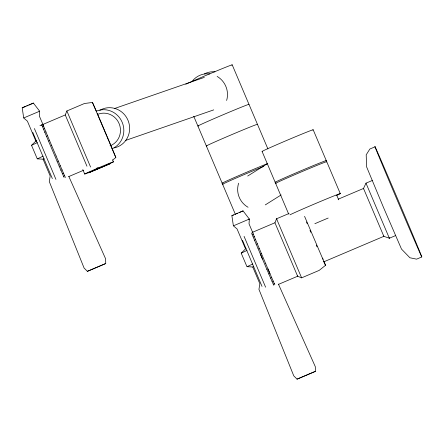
<?xml version="1.0" encoding="UTF-8"?>
<svg xmlns="http://www.w3.org/2000/svg" width="444" height="444" viewBox="0 0 444 444"><rect width="100%" height="100%" fill="white"/><g stroke="black" fill="none" stroke-linecap="round" stroke-linejoin="round"><path stroke-width="0.67" d="M86.946 166.217L65.268 114.946L66.872 110.967L84.432 103.513L92.463 102.453L96.182 110.834M324.026 261.566L325.513 265.34L319.175 270.39L301.615 277.844L297.635 276.235L274.941 222.766L276.551 218.787L289.088 213.464M372.261 180.503L365.989 183.167L363.519 188.45L338.15 199.223M112.671 160.045L115.84 157.52L110.989 145.654M43.223 159.185L37.279 158.858L31.518 145.288L35.859 141.092L27.389 121.14L23.699 117.999L22.2 107.803L33.372 103.058L39.666 111.216L39.361 116.056L43.068 124.786M33.372 103.058L32.479 103.508M23.832 117.904L39.666 111.216L39.105 111.527M44.106 158.702L43.085 159.218L50.194 175.974L49.267 181.552L84.083 268.021L87.374 271.334L105.733 263.536L105.633 258.869L68.748 176.279M105.733 263.536L87.374 271.334M252.897 267.005L246.953 266.678L241.192 253.113L245.532 248.912L237.063 228.96L233.378 225.818L231.873 215.623L243.046 210.878L249.339 219.042L249.034 223.876L252.741 232.606M243.046 210.878L239.677 212.426M245.632 248.845L245.954 248.684M253.779 266.522L252.758 267.038L259.868 283.799L258.941 289.371L293.756 375.84L297.047 379.154L315.406 371.356L315.307 366.689L278.421 284.099M315.406 371.356L297.047 379.154M247.702 176.029L267.621 163.531M265.29 204.889L281.113 194.972M248.779 219.347L249.339 219.042L233.55 225.78M36.819 140.609L35.859 141.092L36.347 140.937M31.796 103.818L28.96 105.056M37.302 142.613L31.768 145.232M43.062 156.177L37.524 158.802M246.975 250.433L241.442 253.052M252.736 263.997L247.197 266.622M96.631 168.259L98.207 167.588M39.949 125.696L41.841 124.892M65.268 114.946L42.918 124.437L43.629 126.307M68.809 176.551L83.494 170.313M375.052 146.82L369.863 149.023L366.2 154.817L366.616 166.889L383.438 207.32L401.504 249.084L409.901 257.764L416.611 259.152L421.8 256.948A59.835 0.416 67 0 0 387.462 175.125A59.835 0.416 67 0 0 386.019 173.576A59.835 0.416 67 0 0 421.8 256.948M252.592 232.256L274.941 222.766M278.482 284.371L297.635 276.235L297.497 275.807M395.632 235.564L389.36 238.228L383.849 236.33L323.587 261.921L323.321 261.383M26.779 105.983L27.872 105.522M236.452 213.803L237.546 213.342M25.724 106.421L22.2 107.803M233.572 214.996L231.873 215.623M114.524 108.525L204.323 77.4M125.241 140.548L213.731 109.884M363.786 188.983L363.519 188.45L383.849 236.33L383.721 235.947M325.513 265.34L304.573 216.345M276.878 219.447L276.551 218.787L301.615 277.844L301.465 277.372M252.808 232.662L252.508 232.057L252.73 232.684M115.84 157.52L92.463 102.453M43.135 124.842L42.835 124.237L44.605 128.699M274.27 283.527L274.83 284.787M273.193 283.982L273.754 285.242M262.01 286.402L242.496 240.315M64.596 175.702L65.401 177.5M63.52 176.163L64.08 177.422M52.337 178.577L32.823 132.49M273.154 280.98L274.348 283.71M272.072 281.435L273.271 284.166M265.612 287.201L244.072 236.363M90.57 167.027L66.872 110.967M63.481 173.16L64.674 175.885M62.399 173.615L63.597 176.346M55.938 179.382L34.399 128.544M271.678 277.589L273.221 281.146M270.601 278.044L272.144 281.601M62.005 169.769L63.548 173.321M60.928 170.224L62.471 173.782M271.739 277.728L267.91 268.82M268.831 273.942L270.662 278.183M97.225 113.253L102.281 125.058M60.234 165.662L62.066 169.908M59.157 166.123L60.983 170.363M316.256 245.088L316.977 246.781M265.756 263.78L269.952 273.593M266.861 269.353L258.114 248.74M266.833 269.28L268.875 274.048M58.236 161L60.279 165.773M56.083 155.961L58.264 161.072M57.159 161.461L59.202 166.228M57.187 161.533L48.44 140.915M265.773 263.819L261.311 253.308M102.531 125.652L104.568 130.436M56.099 155.994L51.637 145.488M313.175 129.765L340.276 193.612M336.785 195.36L338.672 199.811M232.212 64.846L267.899 148.918M262.099 151.459L288.656 214.025M260.251 253.807L262.459 259.013M193.745 116.267L235.464 214.541M104.817 131.03L106.838 135.797M112.621 159.923L113.431 161.838M82.8 169.569L84.699 174.042M310.012 230.375L310.817 232.29M259.191 248.279L261.333 253.352M107.082 136.369L109.008 140.937M49.517 140.459L51.659 145.527M257.248 243.662L259.224 248.363M256.171 244.122L258.147 248.818M109.257 141.525L110.745 145.066M47.575 135.842L49.55 140.537M46.498 136.302L48.474 140.998M306.482 221.967L307.231 223.759M255.566 239.638L257.298 243.778M254.49 240.093L256.221 244.233M45.893 131.818L47.625 135.958M44.816 132.273L46.548 136.413M322.616 258.153L323.077 259.274M254.207 236.352L255.633 239.782M253.13 236.813L254.551 240.237M44.533 128.532L45.96 131.957M43.457 128.988L44.877 132.417M253.224 233.938L254.279 236.519M252.148 234.399L253.202 236.979M42.469 126.579L43.529 129.16M252.647 232.49L253.302 234.127M251.57 232.945L252.225 234.582M41.897 125.125L42.552 126.762M389.216 237.79L389.36 238.228L365.989 183.167M41.758 124.692L41.98 125.325M206.932 145.865A27.75 0.533 -23 0 1 229.021 135.797A27.75 0.533 -23 0 1 257.448 124.303M185.775 84.221A27.75 0.533 -23 0 1 216.55 70.968A27.75 0.533 -23 0 1 231.796 65.135M97.641 114.386A16.911 16.267 70.9 0 1 119.258 123.954A16.911 16.267 70.9 0 1 110.068 145.826M276.135 183.283A27.833 0.533 -23 0 1 300.799 172.117A27.833 0.533 -23 0 1 326.39 161.943M275.68 182.207A27.833 0.533 -23 0 1 300.344 171.04A27.833 0.533 -23 0 1 325.935 160.867M223.116 184.204A27.833 0.533 -23 0 1 234.51 178.754A27.833 0.533 -23 0 1 263.836 166.345M222.655 183.128A27.833 0.533 -23 0 1 236.785 176.484A27.833 0.533 -23 0 1 267.799 163.492M91.264 171.523A15.607 0.3 -23 0 1 88.123 172.372A15.607 0.3 -23 0 1 109.724 163.198A15.607 0.3 -23 0 1 107.226 164.746M103.713 166.278A15.607 0.3 -23 0 1 102.081 166.977M100.411 167.693A15.607 0.3 -23 0 1 99.284 168.171M98.718 168.409A15.607 0.3 -23 0 1 97.031 169.125M96.476 169.358A15.607 0.3 -23 0 1 93.767 170.49M314.868 223.704A23.848 0.455 -23 0 1 328.199 218.043M96.315 111.183A20.38 19.608 70.9 0 1 122.211 122.355A20.38 19.608 70.9 0 1 111.988 148.796M99.828 110.328A20.38 19.608 70.9 0 1 128.266 120.962A20.38 19.608 70.9 0 1 114.125 147.907M204.373 73.904A20.38 19.608 70.9 0 1 214.952 71.839M192.618 80.78A20.38 19.608 70.9 0 1 209.784 73.926M217.133 76.424A20.38 19.608 70.9 0 1 226.634 100.466M248.057 207.265A20.38 20.23 57.9 0 1 238.628 183.2M289.965 214.824A27.75 0.533 -23 0 1 324.925 199.6A27.75 0.533 -23 0 1 336.191 195.671M262.665 151.332A27.75 0.533 -23 0 1 287.251 140.199A27.75 0.533 -23 0 1 312.765 130.053M198.462 125.913A27.75 0.533 -23 0 1 220.551 115.845A27.75 0.533 -23 0 1 248.979 104.351M88.633 172.794L110.007 163.764L88.633 172.794"/></g></svg>
